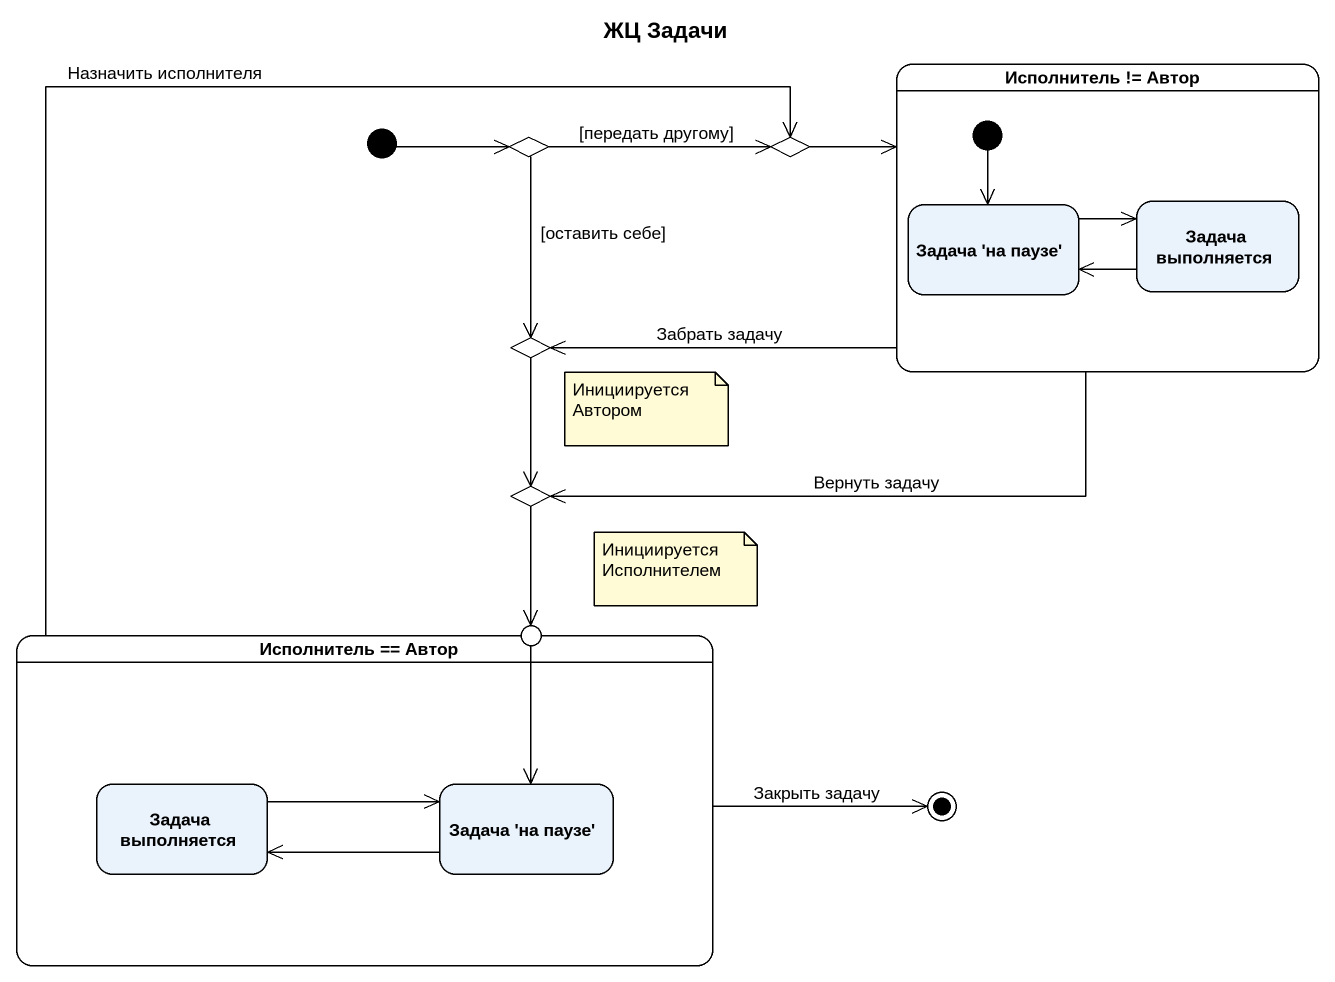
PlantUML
@startuml
title ЖЦ Задачи
hide empty description
state "Исполнитель != Автор" as Исполнитель_Автор {
  state "Задача 'на паузе'" as Задача_на_паузе
  state "Задача выполняется" as Задача_выполняется
  [*] --> Задача_на_паузе
}
state choice1 <<choice>>
state choice2 <<choice>>
state choice3 <<choice>>
state choice4 <<choice>>
state "Исполнитель == Автор" as Исполнитель_Автор_2 {
  state "Задача выполняется" as Задача_выполняется_2
  state "Задача 'на паузе'" as Задача_на_паузе_2
}
state entry1 <<choice>>
[*] -right-> choice1
Исполнитель_Автор -left-> choice3 : Забрать задачу
Исполнитель_Автор -left-> choice4 : Вернуть задачу
choice1 -right-> choice2 : [передать другому]
choice1 --> choice3 : [оставить себе]
choice2 -right-> Исполнитель_Автор
Задача_на_паузе -right-> Задача_выполняется
Задача_выполняется -left-> Задача_на_паузе
choice3 --> choice4
choice4 --> entry1
Исполнитель_Автор_2 -up-> choice2 : Назначить исполнителя
entry1 --> Задача_на_паузе_2
Задача_выполняется_2 -right-> Задача_на_паузе_2
Задача_на_паузе_2 -left-> Задача_выполняется_2
Исполнитель_Автор_2 -right-> [*] : Закрыть задачу
note as N1
  Инициируется Автором
end note
note as N2
  Инициируется
  Исполнителем
end note
@enduml
